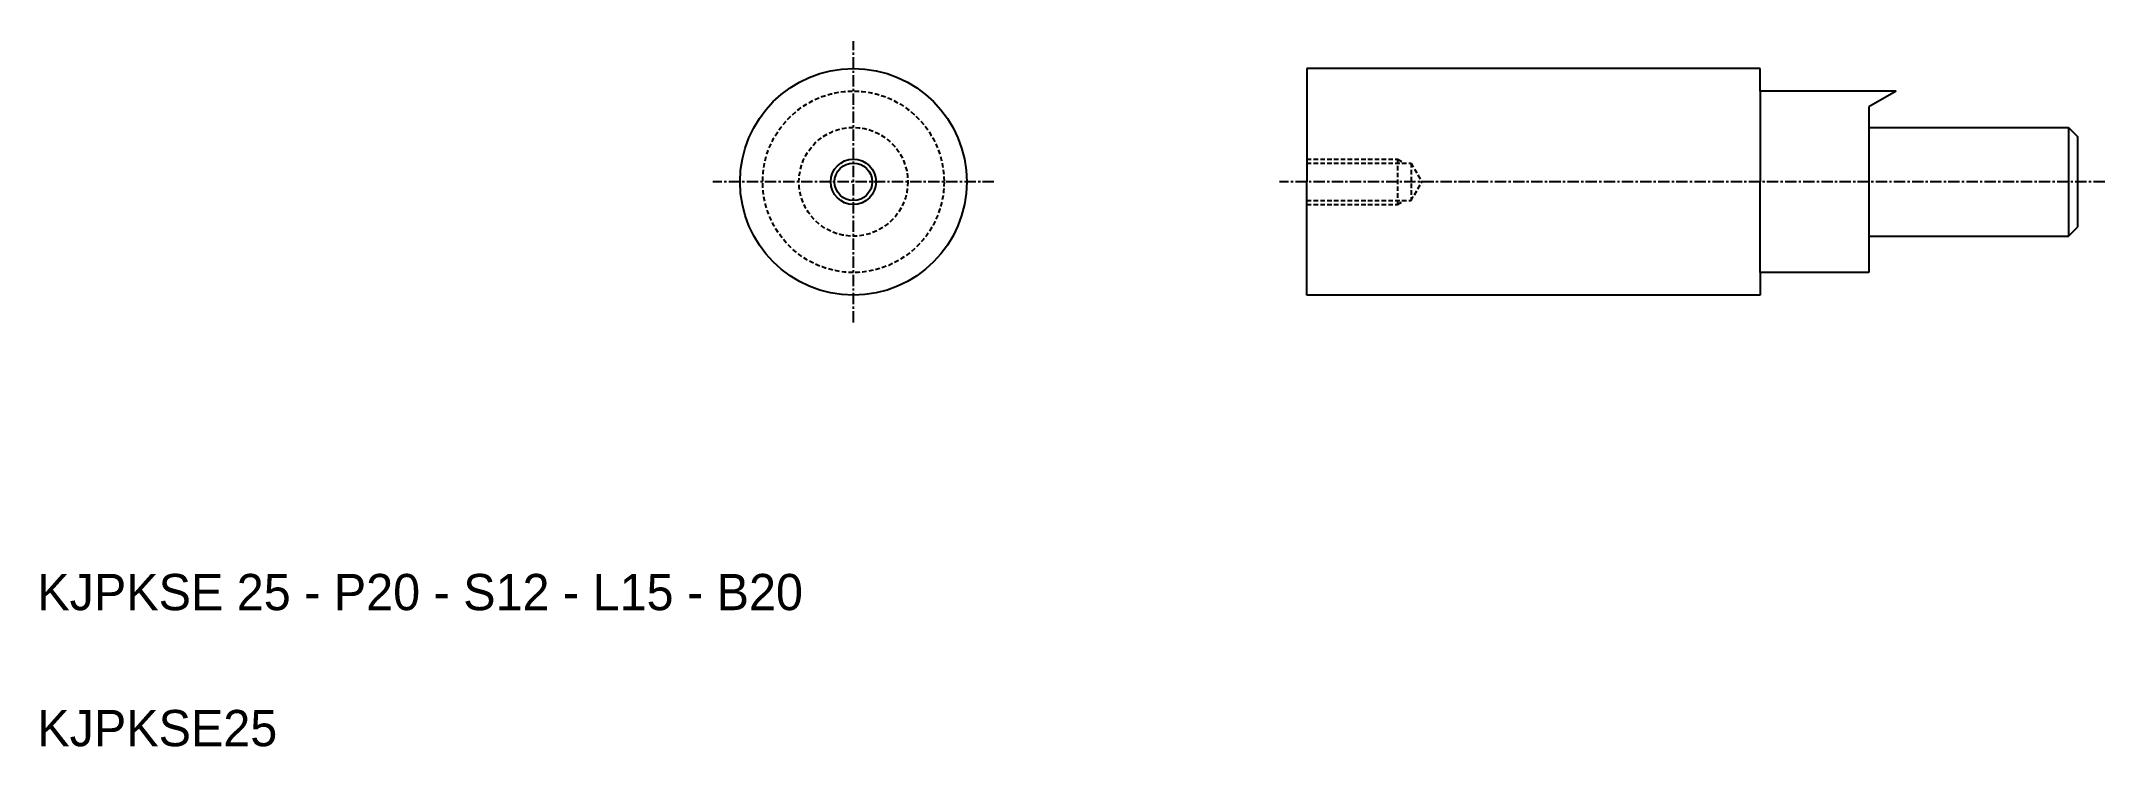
# Model space of a CAD drawing. Extents: x 10 to 238, y 10 to 88.
import ezdxf

# ---------------------------------------------------------------- set-up
doc = ezdxf.new("R2010")
doc.units = 0
doc.linetypes.add('CENTER', pattern=[2, 1.25, -0.25, 0.25, -0.25])
doc.linetypes.add('DASHED', pattern=[0.75, 0.5, -0.25])
doc.layers.get('0').update_dxf_attribs({"linetype": 'CONTINUOUS'})
doc.layers.add('CENTER', color=1, linetype='CENTER')

msp = doc.modelspace()

# ---------------------------------------------------------------- linework, layer by layer
at = {"color": 7, "linetype": 'CONTINUOUS'}
for p, q in [((200, 84.74), (150, 84.74)), ((150, 84.74), (150, 72.24)), ((200, 82.24), (200, 84.74)), ((200, 82.24), (200, 72.24)), ((215, 82.24), (200, 82.24)), ((215, 82.24), (212, 80.51)), ((212, 80.51), (212, 62.24)), ((212, 78.24), (234, 78.24)), ((234, 78.24), (235, 77.24)), ((234, 78.24), (234, 66.24)), ((235, 77.24), (235, 67.24)), ((150, 59.74), (150, 72.24)), ((200, 62.24), (200, 72.24)), ((212, 66.24), (234, 66.24)), ((234, 66.24), (235, 67.24)), ((200, 62.24), (200, 59.74)), ((212, 62.24), (200, 62.24)), ((200, 59.74), (150, 59.74))]:
    msp.add_line(p, q, dxfattribs=at)
at = {"color": 3, "linetype": 'DASHED'}
for p, q in [((150, 74.74), (160, 74.74)), ((150, 74.3), (161.5, 74.3)), ((160, 74.74), (160, 69.74)), ((160, 74.74), (160.66, 74.36)), ((161.5, 74.3), (161.5, 70.17)), ((161.5, 74.3), (162.69, 72.24)), ((161.5, 70.17), (162.69, 72.24)), ((150, 70.17), (161.5, 70.17)), ((150, 69.74), (160, 69.74)), ((160, 69.74), (160.66, 70.12))]:
    msp.add_line(p, q, dxfattribs=at)
at = {"color": 7, "linetype": 'CONTINUOUS'}
for radius in [12.5, 2.07]:
    msp.add_circle((100, 72.24), radius, dxfattribs=at)
at = {"color": 3, "linetype": 'DASHED'}
for radius in [10, 6]:
    msp.add_circle((100, 72.24), radius, dxfattribs=at)
at = {"color": 3, "linetype": 'CONTINUOUS'}
msp.add_circle((100, 72.24), 2.5, dxfattribs=at)
at = {"layer": 'CENTER', "color": 1, "linetype": 'CENTER'}
for p, q in [((100, 56.74), (100, 87.74)), ((115.5, 72.24), (84.5, 72.24)), ((238, 72.24), (147, 72.24))]:
    msp.add_line(p, q, dxfattribs=at)

# ---------------------------------------------------------------- texts
at = {"color": 7, "linetype": 'CONTINUOUS'}
for s, p in [('KJPKSE 25 - P20 - S12 - L15 - B20', (10, 25)), ('KJPKSE25', (10, 10))]:
    msp.add_text(s, height=4, dxfattribs=at).set_placement(p)

doc.saveas('drawing.dxf')
